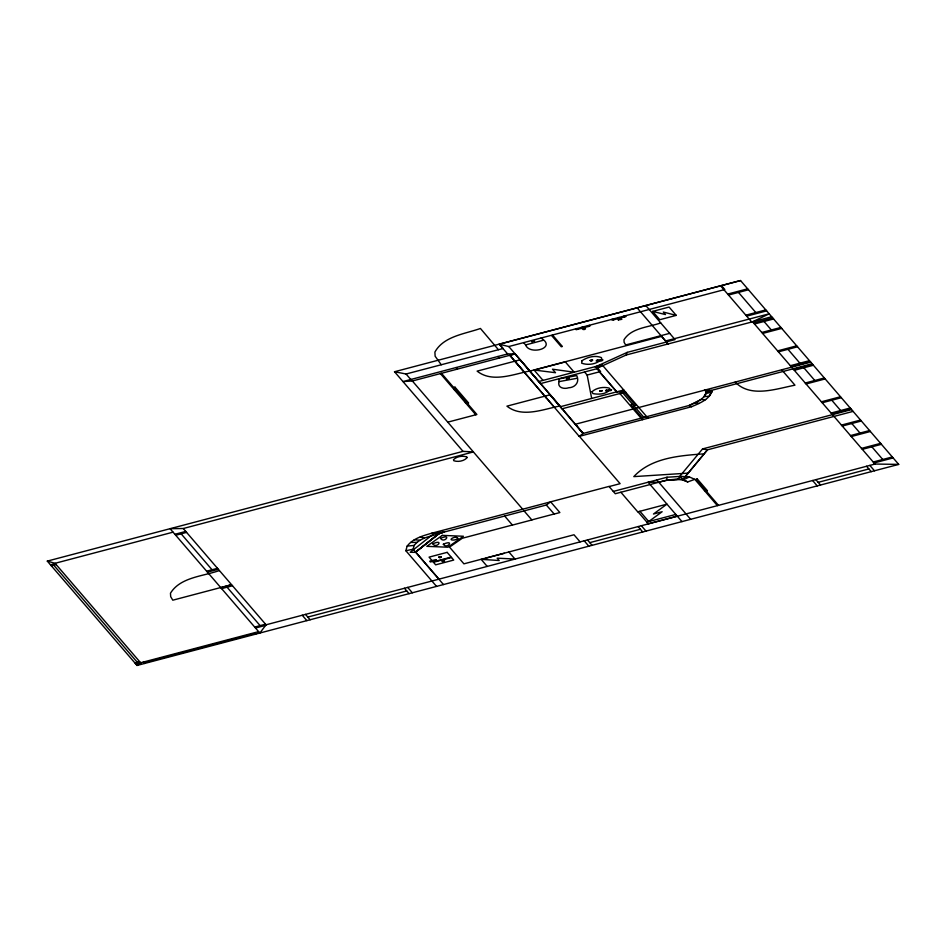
<?xml version="1.0" encoding="UTF-8"?>
<svg xmlns="http://www.w3.org/2000/svg" width="946" height="946" viewBox="0 0 946 946"><rect width="100%" height="100%" fill="white"/><g stroke="black" fill="none" stroke-linecap="round" stroke-linejoin="round"><path stroke-width="1.42" d="M579.212 436.39L691.597 406.721C699.118 403.434 709.807 399.484 711.853 391.005L706.473 392.188L706.473 393.264L711.841 392.318L711.983 391.159L711.345 390.402L704.699 390.119L706.709 392.448C703.564 399.59 695.901 402.594 689.196 405.467L583.103 433.481L579.212 436.39L509.894 355.247L515.109 353.875L583.103 433.481L575.452 424.234L810.722 362.129M853.091 411.38L707.431 449.835L683.071 479.137L679.666 476.453L667.048 477.233L666.729 480.154L615.29 493.729L608.999 486.421L431.778 533.213C422.862 535.779 413.095 538.357 407.158 546.09L405.846 550.714L436.544 586.402M443.485 584.569L413.106 549.248L414.182 545.428C421.23 536.358 433.859 536.122 443.721 532.101L431.778 533.213M627.186 352.385L595.188 366.942L598.298 367.687L626.169 355.01L627.186 352.385L666.469 342.014M704.155 396.587L706.473 392.188L711.983 391.159L709.299 396.232L704.155 396.587L706.473 392.188M679.666 476.453L702.559 448.924L851.554 409.594M618.317 319.925L618.826 318.849L617.868 317.75M619.878 393.524L623.757 389.989L560.257 406.745L562.03 408.802L619.878 393.524L642.405 419.717M438.944 579.106L415.649 552.038L439.11 533.497L443.721 532.101M415.649 552.038L439.393 533.308L546.433 504.987L550.643 501.829L559.866 512.555L554.226 514.045L546.303 505.022M137.064 665.452L140.635 662.791L55.057 563.308L47.3 561.108L137.064 665.452L898.7 464.391L740.541 280.548L394.517 371.743L463.02 451.36L473.39 451.928L183.252 528.518L170.079 528.696L259.843 633.051L266.062 624.798L874.967 464.048L898.7 464.391M648.045 418.227L602.117 364.825L596.938 368.715L616.816 391.821L625.519 392.034M648.613 521.601L662.153 511.727L653.461 514.021L666.954 504.147L637.746 511.857L620.883 492.251M691.597 406.721L689.196 405.467L701.021 399.519L705.586 399.685M752.59 321.794L769.169 313.836L665.629 340.974L668.124 343.942L752.59 321.794L874.967 464.048M658.747 482.212C667.994 479.799 678.79 477.423 687.73 481.928L694.802 479.35L717.411 505.649M507.624 353.934L402.972 381.557L412.373 380.99L515.109 353.875L507.624 353.934L499.275 344.238L740.541 280.548M499.275 344.238L508.794 346.543L724.813 289.511L721.431 285.586M582.464 328.061L576.209 329.705L575.546 328.924M583.635 327.742L589.937 326.086L589.263 325.306M618.542 318.53L612.287 320.186L611.624 319.405M619.713 318.223L626.004 316.555L625.341 315.775M582.677 328.297L583.848 327.99C588.495 328.274 581.861 331.845 581.79 327.269M618.755 318.778L621.889 319.299L618.329 319.961M523.635 342.629L525.621 344.935L542.98 340.347M652.645 311.4L669.082 307.06L676.236 315.373L659.8 319.713L652.645 311.4L665.464 314.569L663.288 312.038L676.236 315.373M727.687 294.088L747.659 288.814M728.515 295.046L748.487 289.783M440.434 373.658L441.522 373.374L455.168 389.232L454.08 389.527M660.722 322.917C648.518 327.34 631.408 327.742 623.97 339.815L624.135 342.369L625.673 344.959L669.673 333.347M535.566 369.756L563.911 362.271M745.838 315.184L765.811 309.921M746.666 316.153L766.638 310.879M637.131 307.84L666.362 341.884L675.042 339.59L645.811 305.546M626.169 355.01L668.124 343.942L666.41 341.873M771.688 316.756L751.715 322.018L720.568 285.81M753.655 323.035L772.752 317.998M754.482 323.993L773.58 318.956M538.676 381.545L602.117 364.825M465.349 402.629L466.437 402.334L476.89 414.49L447.777 422.153M584.522 371.991L587.159 375.065L600.615 371.518L597.978 368.443L540.509 383.615L529.713 371.139L661.597 336.35L668.124 343.942M761.778 332.484L780.888 327.446M762.606 333.453L781.715 328.404M777.6 350.883L796.709 345.834M619.973 393.642L625.613 392.152M778.428 351.841L797.537 346.792M632.626 404.32L630.887 404.782L641.979 417.671M633.879 405.787L635.617 405.326L624.537 392.436M47.3 561.108L463.02 451.36M790.359 365.7L809.457 360.663M791.187 366.658L810.284 361.62M55.057 563.308L173.059 532.16M50.505 564.833L55.282 563.58M711.345 390.402L812.153 363.796M793.481 369.33L812.579 364.293M51.332 565.803L56.11 564.537M794.309 370.3L813.406 365.251M174.892 534.289L185.747 531.427M175.72 535.247L186.575 532.385M641.033 418.108L646.674 416.618M805.247 383.012L824.344 377.974M806.075 383.97L825.172 378.932M821.4 401.79L840.509 396.752M822.228 402.76L841.337 397.71M206.63 571.195L217.485 568.321M207.458 572.153L218.313 569.291M219.377 570.533C203.083 576.386 180.343 577.072 170.469 593.213L170.694 596.678L172.799 600.19L231.557 584.687L220.808 587.667M831.085 413.047L850.194 408.01M831.912 414.017L851.022 408.968M221.636 588.637L232.491 585.763M841.443 425.085L860.541 420.048M609.118 486.563L620.115 483.666L579.401 436.343M842.271 426.043L861.368 421.005M613.304 491.423L667.048 477.233M850.466 435.586L869.575 430.536M512.389 525.03L462.263 538.262L449.516 547.095L463.918 563.84L573.997 534.774L580.087 541.845M531.806 519.898L554.049 514.021M851.294 436.544L870.403 431.494M861.499 448.392L880.596 443.355M704.486 490.619L705.574 490.324L718.499 505.353M862.326 449.35L881.424 444.313M485.889 558.152L504.336 553.28M873.205 462.003L892.303 456.965M675.799 514.435L646.626 522.133L648.116 523.859L677.111 516.197L675.621 514.47M874.033 462.972L893.13 457.923M254.699 627.056L265.542 624.194M255.526 628.014L266.37 625.152L183.252 528.518M307.805 617.076L406.768 590.954M589.772 542.649L640.407 529.275M818.184 482.342L868.901 468.956M134.911 662.945L139.677 661.68M135.727 663.903L140.505 662.649M258.636 631.632L140.079 662.933L141.297 664.34M143.946 662.779L255.195 633.406M394.517 371.743L406.059 374.001L503.095 348.506L499.429 344.178M405.846 550.714L413.106 549.248M559.015 381.628L558.838 378.92L576.753 375.609C579.91 382.113 575.085 387.6 568.664 387.777C564.194 389.338 557.17 387.919 559.015 381.628L576.93 378.317M407.158 546.09L414.182 545.428M704.108 453.832C679.701 455.641 651.534 457.592 633.808 476.618L688.061 473.13M683.071 479.137L666.729 480.154L677.135 479.504L680.884 476.37L689.421 476.973L694.802 479.35M410.659 542.448L417.127 542.365M658.783 482.247L648.105 482.235L681.983 521.613M414.242 539.705L419.858 540.272M695.345 402.771L699.07 403.445M702.559 448.924L707.431 449.835L685.353 476.678L689.421 476.973L683.213 479.929L687.73 481.928M420.391 536.772L424.186 538.215M525.621 344.935C529.488 355.649 557.632 348.033 540.994 338.041M764.025 321.474L771.333 329.965M787.983 349.322L799.902 363.181M803.864 367.781L814.802 380.493M831.782 400.229L840.639 410.529M851.826 423.524L860.02 433.055M871.869 446.831L882.76 459.484M738.495 292.409L755.819 312.558M869.847 465.408L874.482 470.789M866.583 466.26L871.219 471.652M781.703 369.78L794.959 385.188C776.146 388.794 750.58 398.171 735.196 382.066M815.866 479.657L820.501 485.038M812.614 480.509L817.238 485.901M623.863 316.165L624.573 316.934M619.039 317.442L619.997 318.542M613.008 319.039L613.682 319.819M587.785 325.696L588.495 326.465M582.961 326.961L583.919 328.073M576.93 328.558L577.604 329.338M622.799 392.897L643.718 417.21M599.397 371.837L616.626 391.869M565.223 361.798L574.175 372.204L552.488 369.2L555.503 372.712L534.076 370.016L543.039 380.422M656.796 479.941L690.663 519.319M508.794 346.543L538.889 381.522M540.663 383.568L560.529 406.674M509.693 355.306L546.421 397.994M639.922 511.289L648.767 521.565M637.994 511.798L646.828 522.074M497.951 356.488L499.287 358.049M641.353 525.728L645.976 531.108M638.089 526.579L642.724 531.971M456.078 367.545L457.415 369.106M587.454 539.953L592.09 545.334M440.375 373.599L475.803 414.774M584.202 540.805L588.838 546.197M411.025 379.441L522.677 509.22M524.06 510.899L531.865 519.957L512.436 525.089L504.632 516.019M406.059 374.001L410.789 379.5M508.924 552.015L514.991 559.051L497.158 558.164L499.181 560.505L481.136 559.346L487.19 566.394M407.702 587.407L412.338 592.787M404.45 588.258L409.086 593.65M305.487 614.392L310.122 619.772M302.235 615.243L306.871 620.635M181.135 533.816L212.058 569.764M227.064 587.206L260.115 625.625M257.844 631.845L259.062 633.252M254.592 632.697L255.798 634.116M143.343 662.07L144.561 663.477M53.733 565.164L137.3 662.306M514.955 361.171L524.51 372.346M544.849 396.161L554.427 407.371M498.436 349.724L480.438 328.475C464.77 333.985 443.627 336.208 434.9 352.078L435.125 356.216L441.262 364.754M562.291 408.731L583.103 433.481M587.159 375.065L591.676 398.455M592.421 360.154L590.718 360.639L592.421 360.154M590.079 360.473C592.433 362.401 594.443 358.096 590.079 360.473M466.922 457.273L466.898 457.97C463.646 461.187 458.053 462.156 453.784 460.737L453.489 459.661C456.729 456.445 462.322 455.464 466.603 456.894L466.922 457.273M592.054 391.668L592.858 393.548C598.333 394.766 607.214 394.352 610.028 389.007L609.082 388.061C603.406 386.618 596.488 387.765 592.054 391.668M581.944 360.757L581.695 363.181C588.022 365.57 597.375 364.257 601.798 358.865L601.372 357.6C595.129 354.975 587.348 357.068 581.944 360.757M440.978 557.028L439.169 557.395L440.978 557.028M438.731 557.182C440.079 559.346 443.438 555.042 438.731 557.182M442.149 561.155C443.508 563.319 446.855 559.015 442.149 561.155M444.407 561.013L442.598 561.38L444.407 561.013M600.261 390.852L601.786 390.722L600.284 390.804M443.331 544.222C446.95 549.886 455.239 538.995 443.331 544.222M432.819 543.784C436.461 549.449 444.715 538.57 432.819 543.784M440.529 538.333C444.171 543.997 452.436 533.118 440.529 538.333M457.817 538.345L457.107 539.019A3.713 1.218 -11.3 0 1 453.678 540.071C446.547 540.391 456.232 535.022 457.817 538.345M599.693 390.887L602.377 390.651L599.693 390.887M606.327 390.059L605.594 390.935L610.856 390.603L611.589 389.728L606.327 390.059M597.423 359.882L596.169 360.911L601.727 360.923L602.969 359.894L597.423 359.882M434.297 533.248L410.233 552.287L415.318 552.346L439.393 533.308L434.297 533.248M442.314 535.377L426.823 546.339L447.919 547.214L463.422 536.252L442.314 535.377M577.852 328.711L577.273 328.96L577.852 328.711M588.128 326.086L587.407 326.181L588.128 326.086M624.206 316.567L623.485 316.662L624.206 316.567M552.748 335.286L551.66 335.57L561.285 346.768L562.373 346.473L552.748 335.286M534.525 340.927L531.758 341.66L534.525 340.927M454.991 387.162L453.903 387.458L467.549 403.315L468.637 403.031L454.991 387.162M697.237 478.901L696.15 479.184L706.343 491.021L707.431 490.738L697.237 478.901M447.151 552.358L429.07 557.135L433.162 561.877L451.23 557.099L447.151 552.358M435.799 559.606L429.709 561.215L430.371 561.983L436.461 560.375L435.799 559.606M451.514 557.501L433.445 562.267L435.657 564.833L453.725 560.067L451.514 557.501M520.17 359.787L477.127 371.128C492.038 383.024 513.11 374.38 529.725 370.974L520.17 359.787M550.064 394.789L506.938 406.153C521.873 418.073 542.992 409.405 559.642 406L550.064 394.789M569.291 378.128L566.477 379.11L569.291 378.128"/></g></svg>
